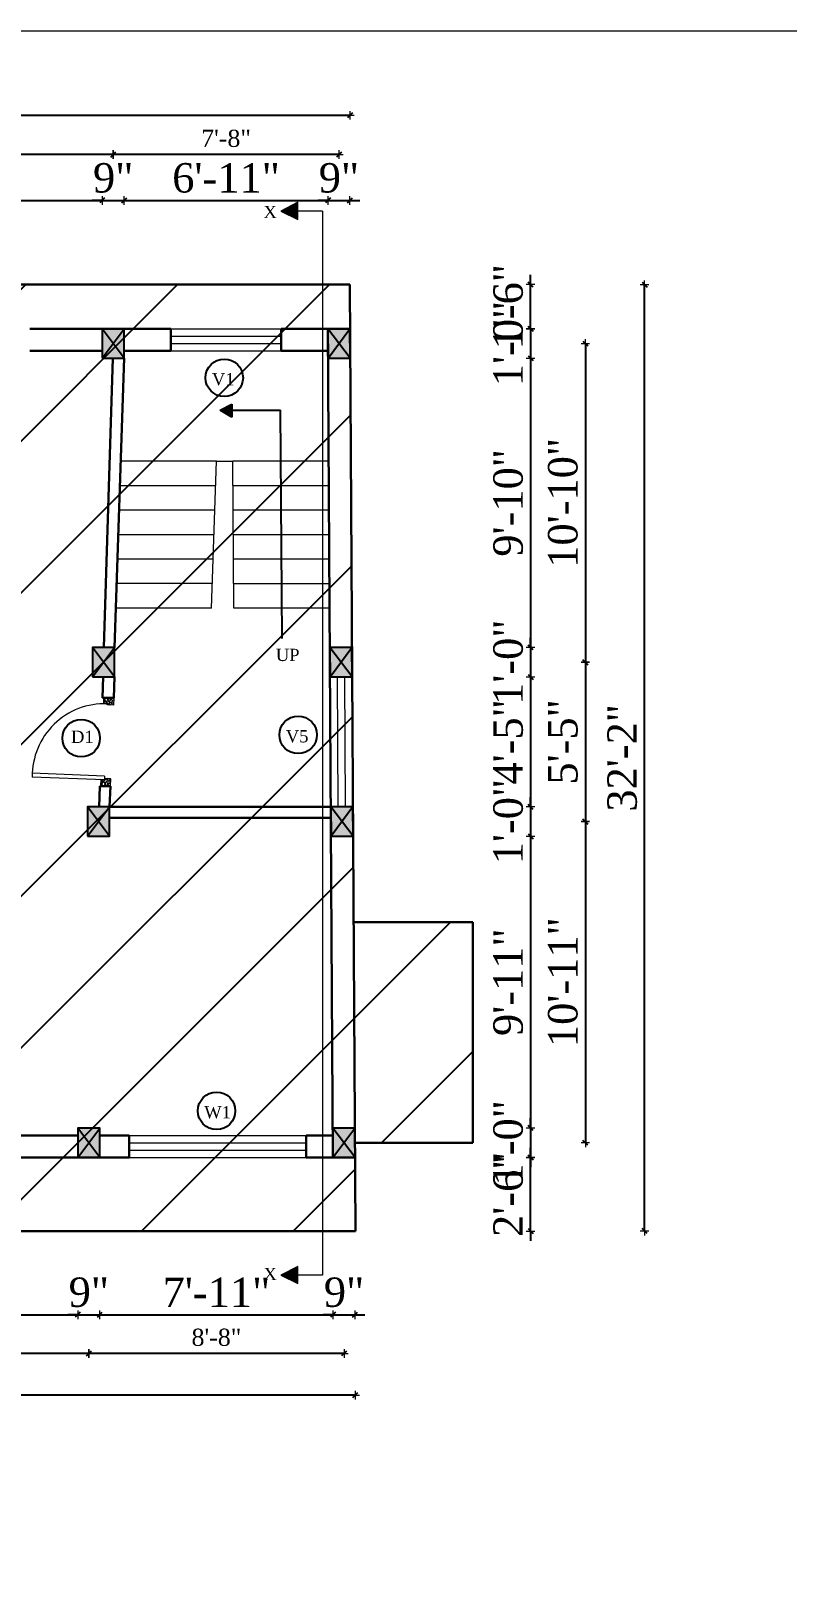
# Model space of a CAD drawing. Header units: inches. Extents: x 2 to 197762, y -33236 to 9.
# Drawn here: x 36406 to 36714, y -14214 to -13586 of the extents above; entities that cross this region are included whole.
import ezdxf

# ---------------------------------------------------------------- set-up
doc = ezdxf.new("R2010")
doc.units = ezdxf.units.IN
doc.header["$LTSCALE"] = 5
doc.header["$MEASUREMENT"] = 0
for name, color, linetype, lineweight in [('A-WALL', 7, 'Continuous', 9), ('Dimension', 7, 'Continuous', 18), ('DOOR', 62, 'Continuous', 0), ('Dw', 2, 'Continuous', 18), ('ele1', 21, 'Continuous', 20), ('tefriş', 30, 'Continuous', 9)]:
    doc.layers.add(name, color=color, linetype=linetype, lineweight=lineweight)
doc.layers.add('dim line', color=7, linetype='Continuous', lineweight=15, true_color=0xfab2b2)
doc.layers.add('TEXT', color=6, linetype='Continuous')
doc.layers.add('WALL', color=7, linetype='Continuous')
doc.styles.add('ordinary', font='times.ttf')
doc.dimstyles.new('Copy of 96', dxfattribs={"dimtxt": 7, "dimasz": 4, "dimexe": 0.5, "dimexo": 0.5, "dimgap": 3, "dimtad": 1, "dimdec": 1, "dimzin": 11, "dimdsep": 46, "dimlunit": 4, "dimtxsty": 'ordinary', "dimblk": 'OBLIQUE', "dimcen": 0.09, "dimse1": 1, "dimse2": 1, "dimclrt": 6, "dimazin": 0, "dimtfac": 1, "dimtdec": 1, "dimtix": 1, "dimtmove": 2, "dimatfit": 3, "dimldrblk": 'leader', "dimfxl": 0.5, "dimfxlon": 1, "dimtolj": 1, "dimtzin": 0, "dimarcsym": 0})

# ---------------------------------------------------------------- blocks, each defined once
blk = doc.blocks.new('C1a')
at = {"color": 1, "ltscale": 5}
for p, q in [((18657.75, 4625.76), (18648.75, 4625.76)), ((18648.75, 4625.76), (18648.82, 4613.76)), ((18657.82, 4613.76), (18657.75, 4625.76)), ((18648.82, 4613.76), (18657.82, 4613.76))]:
    blk.add_line(p, q, dxfattribs=at)
blk = doc.blocks.new('A$C27B36B59')
at = {"layer": 'DOOR'}
for p, q in [((0, 4), (0, 0)), ((2.5, 4), (0, 4)), ((0, 0), (3, 0)), ((2.5, 2.5), (2.5, 4)), ((3, 2.5), (2.5, 2.5)), ((3, 0), (3, 2.5))]:
    blk.add_line(p, q, dxfattribs=at)
for centre, radius, start, end in [((-1.4, -0.54), 4.75, 22.14107, 72.83803), ((1.34, 2.09), 1.64, 45.13802, 144.89476), ((2.21, 0.3), 2.49, 83.31492, 152.65798), ((0.13, 0.37), 2.05, 349.48753, 93.68048), ((1.96, -0.47), 2.01, 58.74475, 166.49498), ((-0.06, 0.32), 1.13, 343.54197, 86.94698), ((2.08, -0.4), 1.17, 38.28162, 160.15192)]:
    blk.add_arc(centre, radius, start, end, dxfattribs=at)
blk = doc.blocks.new('D2')
at = {"layer": 'DOOR'}
for p, q in [((74473.95, 24047.59), (74473.95, 24018.09)), ((74473.95, 24047.59), (74475.45, 24047.59)), ((74475.45, 24047.59), (74475.45, 24018.13))]:
    blk.add_line(p, q, dxfattribs=at)
blk.add_arc((74473.95, 24047.59), 29.5, 180, 272.9146, dxfattribs=at)
at = {"layer": 'DOOR', "xscale": -1, "rotation": 180}
blk.add_blockref('A$C27B36B59', (74441.95, 24050.09), dxfattribs=at)
at = {"layer": 'DOOR', "rotation": 180}
blk.add_blockref('A$C27B36B59', (74477.95, 24050.09), dxfattribs=at)
blk = doc.blocks.new('x-x')
at = {"ltscale": 5}
for points in [[(11364.03, -701.52), (11364.03, -694.51), (11357.15, -698.09)], [(11364.03, -1135.52), (11364.03, -1128.51), (11357.15, -1132.09)]]:
    blk.add_hatch(color=256, dxfattribs=at).paths.add_polyline_path(points)
for p, q in [((11364.03, -694.51), (11357.15, -698.09)), ((11364.03, -701.52), (11364.03, -694.51)), ((11357.15, -698.09), (11364.03, -701.52)), ((11374.13, -698.09), (11364.03, -698.09)), ((11374.13, -698.09), (11374.13, -1132.09)), ((11364.03, -1128.51), (11357.15, -1132.09)), ((11364.03, -1135.52), (11364.03, -1128.51)), ((11357.15, -1132.09), (11364.03, -1135.52)), ((11374.13, -1132.09), (11364.03, -1132.09))]:
    blk.add_line(p, q, dxfattribs=at)
at = {"layer": 'A-WALL', "color": 1, "ltscale": 5}
blk.add_line((11374.13, -1120.09), (11374.13, -1132.09), dxfattribs=at)
at = {"layer": 'TEXT', "style": 'ordinary'}
for p in [(11350.08, -700.97), (11350.08, -1134.1)]:
    blk.add_text('X', height=5, dxfattribs=at).set_placement(p)
blk = doc.blocks.new('oblique')
at = {"color": 0, "lineweight": -2}
blk.add_line((0.25, 0.25), (-0.25, -0.25), dxfattribs=at)
at = {"layer": 'dim line', "lineweight": 9}
for p, q in [((-0.4375, 0), (0.4375, 0)), ((0, 0.4375), (0, -0.4375))]:
    blk.add_line(p, q, dxfattribs=at)
blk = doc.blocks.new('*D252')
at = {"layer": 'A-WALL', "color": 0, "lineweight": -2, "ltscale": 50, "transparency": 16777216}
blk.add_line((36533.22, -14125.07), (36429.22, -14125.07), dxfattribs=at)
at = {"layer": 'Defpoints', "color": 0, "ltscale": 50, "transparency": 16777216}
for p in [(36429.22, -14045.14), (36533.22, -14045.14), (36429.22, -14125.07)]:
    blk.add_point(p, dxfattribs=at)
at = {"layer": 'A-WALL', "color": 0, "lineweight": -2, "ltscale": 50, "transparency": 16777216, "xscale": 4, "yscale": 4, "zscale": 4, "rotation": 180}
blk.add_blockref('oblique', (36429.22, -14125.07), dxfattribs=at)
at = {"layer": 'A-WALL', "color": 0, "lineweight": -2, "ltscale": 50, "transparency": 16777216, "xscale": 4, "yscale": 4, "zscale": 4}
blk.add_blockref('oblique', (36533.22, -14125.07), dxfattribs=at)
at = {"layer": 'A-WALL', "color": 6, "ltscale": 50, "transparency": 16777216, "insert": (36481.22, -14118.51), "char_height": 7, "attachment_point": 5, "style": 'ordinary'}
blk.add_mtext('\\A1;8\'-8"', dxfattribs=at)
blk = doc.blocks.new('_OBLIQUE')
at = {"color": 0, "linetype": 'ByBlock'}
blk.add_line((-0.5, -0.5), (0.5, 0.5), dxfattribs=at)
blk = doc.blocks.new('leader')
at = {"layer": 'Dimension'}
for p, q in [((0, -4.33), (0, 4.33)), ((-4.42, 0), (4.42, 0))]:
    blk.add_line(p, q, dxfattribs=at)
blk = doc.blocks.new('*D253')
at = {"layer": 'A-WALL', "color": 0, "lineweight": -2, "ltscale": 50, "transparency": 16777216}
blk.add_line((36429.22, -14125.07), (36276.22, -14125.07), dxfattribs=at)
at = {"layer": 'Defpoints', "color": 0, "ltscale": 50, "transparency": 16777216}
for p in [(36276.22, -14045.14), (36429.22, -14045.14), (36276.22, -14125.07)]:
    blk.add_point(p, dxfattribs=at)
at = {"layer": 'A-WALL', "color": 0, "lineweight": -2, "ltscale": 50, "transparency": 16777216, "xscale": 4, "yscale": 4, "zscale": 4, "rotation": 180}
blk.add_blockref('oblique', (36276.22, -14125.07), dxfattribs=at)
at = {"layer": 'A-WALL', "color": 0, "lineweight": -2, "ltscale": 50, "transparency": 16777216, "xscale": 4, "yscale": 4, "zscale": 4}
blk.add_blockref('oblique', (36429.22, -14125.07), dxfattribs=at)
at = {"layer": 'A-WALL', "color": 6, "ltscale": 50, "transparency": 16777216, "insert": (36352.72, -14115.95), "char_height": 12, "attachment_point": 5, "style": 'ordinary'}
blk.add_mtext('\\A1;12\'-9"', dxfattribs=at)
blk = doc.blocks.new('*D256')
at = {"layer": 'A-WALL', "color": 0, "lineweight": -2, "ltscale": 50, "transparency": 16777216}
blk.add_line((36537.72, -14142.09), (35964.72, -14142.09), dxfattribs=at)
at = {"layer": 'Defpoints', "color": 0, "ltscale": 50, "transparency": 16777216}
for p in [(35964.72, -14045.14), (36537.72, -14045.14), (35964.72, -14142.09)]:
    blk.add_point(p, dxfattribs=at)
at = {"layer": 'A-WALL', "color": 0, "lineweight": -2, "ltscale": 50, "transparency": 16777216, "xscale": 4, "yscale": 4, "zscale": 4, "rotation": 180}
blk.add_blockref('oblique', (35964.72, -14142.09), dxfattribs=at)
at = {"layer": 'A-WALL', "color": 0, "lineweight": -2, "ltscale": 50, "transparency": 16777216, "xscale": 4, "yscale": 4, "zscale": 4}
blk.add_blockref('oblique', (36537.72, -14142.09), dxfattribs=at)
at = {"layer": 'A-WALL', "color": 6, "ltscale": 50, "transparency": 16777216, "insert": (36251.22, -14132.97), "char_height": 12, "attachment_point": 5, "style": 'ordinary'}
blk.add_mtext('\\A1;47\'-9"', dxfattribs=at)
blk = doc.blocks.new('*D268')
at = {"layer": 'A-WALL', "color": 0, "lineweight": -2, "ltscale": 50, "transparency": 16777216}
blk.add_line((36279.64, -13654.77), (36434.64, -13654.77), dxfattribs=at)
at = {"layer": 'Defpoints', "color": 0, "ltscale": 50, "transparency": 16777216}
for p in [(36434.64, -13654.77), (36279.64, -13707.14), (36434.64, -13707.14)]:
    blk.add_point(p, dxfattribs=at)
at = {"layer": 'A-WALL', "color": 0, "lineweight": -2, "ltscale": 50, "transparency": 16777216, "xscale": 4, "yscale": 4, "zscale": 4, "rotation": 180}
blk.add_blockref('oblique', (36279.64, -13654.77), dxfattribs=at)
at = {"layer": 'A-WALL', "color": 0, "lineweight": -2, "ltscale": 50, "transparency": 16777216, "xscale": 4, "yscale": 4, "zscale": 4}
blk.add_blockref('oblique', (36434.64, -13654.77), dxfattribs=at)
at = {"layer": 'A-WALL', "color": 6, "ltscale": 50, "transparency": 16777216, "insert": (36357.14, -13645.77), "char_height": 12, "attachment_point": 5, "style": 'ordinary'}
blk.add_mtext('\\A1;12\'-11"', dxfattribs=at)
blk = doc.blocks.new('*D269')
at = {"layer": 'A-WALL', "color": 0, "lineweight": -2, "ltscale": 50, "transparency": 16777216}
for p, q in [((36434.64, -13654.77), (36430.64, -13654.77)), ((36434.64, -13654.77), (36443.64, -13654.77)), ((36443.64, -13654.77), (36447.64, -13654.77))]:
    blk.add_line(p, q, dxfattribs=at)
at = {"layer": 'Defpoints', "color": 0, "ltscale": 50, "transparency": 16777216}
for p in [(36443.64, -13654.77), (36434.64, -13707.14), (36443.64, -13707.14)]:
    blk.add_point(p, dxfattribs=at)
at = {"layer": 'A-WALL', "color": 0, "lineweight": -2, "ltscale": 50, "transparency": 16777216, "xscale": 4, "yscale": 4, "zscale": 4}
blk.add_blockref('oblique', (36434.64, -13654.77), dxfattribs=at)
at = {"layer": 'A-WALL', "color": 0, "lineweight": -2, "ltscale": 50, "transparency": 16777216, "xscale": 4, "yscale": 4, "zscale": 4, "rotation": 180}
blk.add_blockref('oblique', (36443.64, -13654.77), dxfattribs=at)
at = {"layer": 'A-WALL', "color": 6, "ltscale": 50, "transparency": 16777216, "insert": (36439.14, -13645.65), "char_height": 12, "attachment_point": 5, "style": 'ordinary'}
blk.add_mtext('\\A1;9"', dxfattribs=at)
blk = doc.blocks.new('*D270')
at = {"layer": 'A-WALL', "color": 0, "lineweight": -2, "ltscale": 50, "transparency": 16777216}
blk.add_line((36443.64, -13654.77), (36526.64, -13654.77), dxfattribs=at)
at = {"layer": 'Defpoints', "color": 0, "ltscale": 50, "transparency": 16777216}
for p in [(36526.64, -13654.77), (36443.64, -13707.14), (36526.64, -13707.14)]:
    blk.add_point(p, dxfattribs=at)
at = {"layer": 'A-WALL', "color": 0, "lineweight": -2, "ltscale": 50, "transparency": 16777216, "xscale": 4, "yscale": 4, "zscale": 4, "rotation": 180}
blk.add_blockref('oblique', (36443.64, -13654.77), dxfattribs=at)
at = {"layer": 'A-WALL', "color": 0, "lineweight": -2, "ltscale": 50, "transparency": 16777216, "xscale": 4, "yscale": 4, "zscale": 4}
blk.add_blockref('oblique', (36526.64, -13654.77), dxfattribs=at)
at = {"layer": 'A-WALL', "color": 6, "ltscale": 50, "transparency": 16777216, "insert": (36485.14, -13645.66), "char_height": 12, "attachment_point": 5, "style": 'ordinary'}
blk.add_mtext('\\A1;6\'-11"', dxfattribs=at)
blk = doc.blocks.new('*D271')
at = {"layer": 'A-WALL', "color": 0, "lineweight": -2, "ltscale": 50, "transparency": 16777216}
for p, q in [((36526.64, -13654.77), (36522.64, -13654.77)), ((36526.64, -13654.77), (36535.64, -13654.77)), ((36535.64, -13654.77), (36539.64, -13654.77))]:
    blk.add_line(p, q, dxfattribs=at)
at = {"layer": 'Defpoints', "color": 0, "ltscale": 50, "transparency": 16777216}
for p in [(36535.64, -13654.77), (36526.64, -13707.14), (36535.64, -13707.14)]:
    blk.add_point(p, dxfattribs=at)
at = {"layer": 'A-WALL', "color": 0, "lineweight": -2, "ltscale": 50, "transparency": 16777216, "xscale": 4, "yscale": 4, "zscale": 4}
blk.add_blockref('oblique', (36526.64, -13654.77), dxfattribs=at)
at = {"layer": 'A-WALL', "color": 0, "lineweight": -2, "ltscale": 50, "transparency": 16777216, "xscale": 4, "yscale": 4, "zscale": 4, "rotation": 180}
blk.add_blockref('oblique', (36535.64, -13654.77), dxfattribs=at)
at = {"layer": 'A-WALL', "color": 6, "ltscale": 50, "transparency": 16777216, "insert": (36531.14, -13645.65), "char_height": 12, "attachment_point": 5, "style": 'ordinary'}
blk.add_mtext('\\A1;9"', dxfattribs=at)
blk = doc.blocks.new('*D272')
at = {"layer": 'A-WALL', "color": 0, "lineweight": -2, "ltscale": 50, "transparency": 16777216}
blk.add_line((36531.14, -13636.09), (36439.14, -13636.09), dxfattribs=at)
at = {"layer": 'Defpoints', "color": 0, "ltscale": 50, "transparency": 16777216}
for p in [(36439.14, -13636.09), (36439.14, -13707.14), (36531.14, -13707.14)]:
    blk.add_point(p, dxfattribs=at)
at = {"layer": 'A-WALL', "color": 0, "lineweight": -2, "ltscale": 50, "transparency": 16777216, "xscale": 4, "yscale": 4, "zscale": 4, "rotation": 180}
blk.add_blockref('oblique', (36439.14, -13636.09), dxfattribs=at)
at = {"layer": 'A-WALL', "color": 0, "lineweight": -2, "ltscale": 50, "transparency": 16777216, "xscale": 4, "yscale": 4, "zscale": 4}
blk.add_blockref('oblique', (36531.14, -13636.09), dxfattribs=at)
at = {"layer": 'A-WALL', "color": 6, "ltscale": 50, "transparency": 16777216, "insert": (36485.14, -13629.52), "char_height": 7, "attachment_point": 5, "style": 'ordinary'}
blk.add_mtext('\\A1;7\'-8"', dxfattribs=at)
blk = doc.blocks.new('*D273')
at = {"layer": 'A-WALL', "color": 0, "lineweight": -2, "ltscale": 50, "transparency": 16777216}
blk.add_line((36439.14, -13636.09), (36275.14, -13636.09), dxfattribs=at)
at = {"layer": 'Defpoints', "color": 0, "ltscale": 50, "transparency": 16777216}
for p in [(36275.14, -13636.09), (36275.14, -13707.14), (36439.14, -13707.14)]:
    blk.add_point(p, dxfattribs=at)
at = {"layer": 'A-WALL', "color": 0, "lineweight": -2, "ltscale": 50, "transparency": 16777216, "xscale": 4, "yscale": 4, "zscale": 4, "rotation": 180}
blk.add_blockref('oblique', (36275.14, -13636.09), dxfattribs=at)
at = {"layer": 'A-WALL', "color": 0, "lineweight": -2, "ltscale": 50, "transparency": 16777216, "xscale": 4, "yscale": 4, "zscale": 4}
blk.add_blockref('oblique', (36439.14, -13636.09), dxfattribs=at)
at = {"layer": 'A-WALL', "color": 6, "ltscale": 50, "transparency": 16777216, "insert": (36357.14, -13626.99), "char_height": 12, "attachment_point": 5, "style": 'ordinary'}
blk.add_mtext('\\A1;13\'-8"', dxfattribs=at)
blk = doc.blocks.new('*D275')
at = {"layer": 'A-WALL', "color": 0, "lineweight": -2, "ltscale": 50, "transparency": 16777216}
blk.add_line((36156.64, -13620.07), (36535.64, -13620.07), dxfattribs=at)
at = {"layer": 'Defpoints', "color": 0, "ltscale": 50, "transparency": 16777216}
for p in [(36535.64, -13620.07), (36156.64, -13707.14), (36535.64, -13707.14)]:
    blk.add_point(p, dxfattribs=at)
at = {"layer": 'A-WALL', "color": 0, "lineweight": -2, "ltscale": 50, "transparency": 16777216, "xscale": 4, "yscale": 4, "zscale": 4, "rotation": 180}
blk.add_blockref('oblique', (36156.64, -13620.07), dxfattribs=at)
at = {"layer": 'A-WALL', "color": 0, "lineweight": -2, "ltscale": 50, "transparency": 16777216, "xscale": 4, "yscale": 4, "zscale": 4}
blk.add_blockref('oblique', (36535.64, -13620.07), dxfattribs=at)
at = {"layer": 'A-WALL', "color": 6, "ltscale": 50, "transparency": 16777216, "insert": (36346.14, -13610.95), "char_height": 12, "attachment_point": 5, "style": 'ordinary'}
blk.add_mtext('\\A1;31\'-7"', dxfattribs=at)
blk = doc.blocks.new('*D281')
at = {"layer": 'A-WALL', "color": 0, "lineweight": -2, "ltscale": 50, "transparency": 16777216}
blk.add_line((36280.72, -14109.27), (36424.72, -14109.27), dxfattribs=at)
at = {"layer": 'Defpoints', "color": 0, "ltscale": 50, "transparency": 16777216}
for p in [(36280.72, -14045.14), (36424.72, -14045.14), (36424.72, -14109.27)]:
    blk.add_point(p, dxfattribs=at)
at = {"layer": 'A-WALL', "color": 0, "lineweight": -2, "ltscale": 50, "transparency": 16777216, "xscale": 4, "yscale": 4, "zscale": 4, "rotation": 180}
blk.add_blockref('oblique', (36280.72, -14109.27), dxfattribs=at)
at = {"layer": 'A-WALL', "color": 0, "lineweight": -2, "ltscale": 50, "transparency": 16777216, "xscale": 4, "yscale": 4, "zscale": 4}
blk.add_blockref('oblique', (36424.72, -14109.27), dxfattribs=at)
at = {"layer": 'A-WALL', "color": 6, "ltscale": 50, "transparency": 16777216, "insert": (36352.72, -14100.16), "char_height": 12, "attachment_point": 5, "style": 'ordinary'}
blk.add_mtext('\\A1;12\'-0"', dxfattribs=at)
blk = doc.blocks.new('*D282')
at = {"layer": 'A-WALL', "color": 0, "lineweight": -2, "ltscale": 50, "transparency": 16777216}
for p, q in [((36424.72, -14109.27), (36420.72, -14109.27)), ((36424.72, -14109.27), (36433.72, -14109.27)), ((36433.72, -14109.27), (36437.72, -14109.27))]:
    blk.add_line(p, q, dxfattribs=at)
at = {"layer": 'Defpoints', "color": 0, "ltscale": 50, "transparency": 16777216}
for p in [(36424.72, -14045.14), (36433.72, -14045.14), (36433.72, -14109.27)]:
    blk.add_point(p, dxfattribs=at)
at = {"layer": 'A-WALL', "color": 0, "lineweight": -2, "ltscale": 50, "transparency": 16777216, "xscale": 4, "yscale": 4, "zscale": 4}
blk.add_blockref('oblique', (36424.72, -14109.27), dxfattribs=at)
at = {"layer": 'A-WALL', "color": 0, "lineweight": -2, "ltscale": 50, "transparency": 16777216, "xscale": 4, "yscale": 4, "zscale": 4, "rotation": 180}
blk.add_blockref('oblique', (36433.72, -14109.27), dxfattribs=at)
at = {"layer": 'A-WALL', "color": 6, "ltscale": 50, "transparency": 16777216, "insert": (36429.22, -14100.15), "char_height": 12, "attachment_point": 5, "style": 'ordinary'}
blk.add_mtext('\\A1;9"', dxfattribs=at)
blk = doc.blocks.new('*D283')
at = {"layer": 'A-WALL', "color": 0, "lineweight": -2, "ltscale": 50, "transparency": 16777216}
blk.add_line((36433.72, -14109.27), (36528.72, -14109.27), dxfattribs=at)
at = {"layer": 'Defpoints', "color": 0, "ltscale": 50, "transparency": 16777216}
for p in [(36433.72, -14045.14), (36528.72, -14045.14), (36528.72, -14109.27)]:
    blk.add_point(p, dxfattribs=at)
at = {"layer": 'A-WALL', "color": 0, "lineweight": -2, "ltscale": 50, "transparency": 16777216, "xscale": 4, "yscale": 4, "zscale": 4, "rotation": 180}
blk.add_blockref('oblique', (36433.72, -14109.27), dxfattribs=at)
at = {"layer": 'A-WALL', "color": 0, "lineweight": -2, "ltscale": 50, "transparency": 16777216, "xscale": 4, "yscale": 4, "zscale": 4}
blk.add_blockref('oblique', (36528.72, -14109.27), dxfattribs=at)
at = {"layer": 'A-WALL', "color": 6, "ltscale": 50, "transparency": 16777216, "insert": (36481.22, -14100.15), "char_height": 12, "attachment_point": 5, "style": 'ordinary'}
blk.add_mtext('\\A1;7\'-11"', dxfattribs=at)
blk = doc.blocks.new('*D284')
at = {"layer": 'A-WALL', "color": 0, "lineweight": -2, "ltscale": 50, "transparency": 16777216}
for p, q in [((36528.72, -14109.27), (36524.72, -14109.27)), ((36528.72, -14109.27), (36537.72, -14109.27)), ((36537.72, -14109.27), (36541.72, -14109.27))]:
    blk.add_line(p, q, dxfattribs=at)
at = {"layer": 'Defpoints', "color": 0, "ltscale": 50, "transparency": 16777216}
for p in [(36528.72, -14045.14), (36537.72, -14045.14), (36537.72, -14109.27)]:
    blk.add_point(p, dxfattribs=at)
at = {"layer": 'A-WALL', "color": 0, "lineweight": -2, "ltscale": 50, "transparency": 16777216, "xscale": 4, "yscale": 4, "zscale": 4}
blk.add_blockref('oblique', (36528.72, -14109.27), dxfattribs=at)
at = {"layer": 'A-WALL', "color": 0, "lineweight": -2, "ltscale": 50, "transparency": 16777216, "xscale": 4, "yscale": 4, "zscale": 4, "rotation": 180}
blk.add_blockref('oblique', (36537.72, -14109.27), dxfattribs=at)
at = {"layer": 'A-WALL', "color": 6, "ltscale": 50, "transparency": 16777216, "insert": (36533.22, -14100.15), "char_height": 12, "attachment_point": 5, "style": 'ordinary'}
blk.add_mtext('\\A1;9"', dxfattribs=at)
blk = doc.blocks.new('*D285')
at = {"layer": 'A-WALL', "color": 0, "lineweight": -2, "ltscale": 50, "transparency": 16777216}
for p, q in [((36609.25, -13707.14), (36609.25, -13703.14)), ((36609.25, -13707.14), (36609.25, -13719.14)), ((36609.25, -13719.14), (36609.25, -13723.14))]:
    blk.add_line(p, q, dxfattribs=at)
at = {"layer": 'Defpoints', "color": 0, "ltscale": 50, "transparency": 16777216}
for p in [(36535.64, -13707.14), (36535.72, -13719.14), (36609.25, -13719.14)]:
    blk.add_point(p, dxfattribs=at)
at = {"layer": 'A-WALL', "color": 0, "lineweight": -2, "ltscale": 50, "transparency": 16777216, "xscale": 4, "yscale": 4, "zscale": 4}
for p, rotation in [((36609.25, -13707.14), 270), ((36609.25, -13719.14), 90)]:
    blk.add_blockref('oblique', p, dxfattribs=dict(at, rotation=rotation))
at = {"layer": 'A-WALL', "color": 6, "ltscale": 50, "transparency": 16777216, "insert": (36600.14, -13713.14), "char_height": 12, "attachment_point": 5, "rotation": 90, "style": 'ordinary'}
blk.add_mtext('\\A1;1\'-0"', dxfattribs=at)
blk = doc.blocks.new('*D286')
at = {"layer": 'A-WALL', "color": 0, "lineweight": -2, "ltscale": 50, "transparency": 16777216}
blk.add_line((36609.25, -13719.14), (36609.25, -13837.14), dxfattribs=at)
at = {"layer": 'Defpoints', "color": 0, "ltscale": 50, "transparency": 16777216}
for p in [(36535.72, -13719.14), (36536.44, -13837.14), (36609.25, -13837.14)]:
    blk.add_point(p, dxfattribs=at)
at = {"layer": 'A-WALL', "color": 0, "lineweight": -2, "ltscale": 50, "transparency": 16777216, "xscale": 4, "yscale": 4, "zscale": 4}
for p, rotation in [((36609.25, -13719.14), 90), ((36609.25, -13837.14), 270)]:
    blk.add_blockref('oblique', p, dxfattribs=dict(at, rotation=rotation))
at = {"layer": 'A-WALL', "color": 6, "ltscale": 50, "transparency": 16777216, "insert": (36600.13, -13778.14), "char_height": 12, "attachment_point": 5, "rotation": 90, "style": 'ordinary'}
blk.add_mtext('\\A1;9\'-10"', dxfattribs=at)
blk = doc.blocks.new('*D287')
at = {"layer": 'A-WALL', "color": 0, "lineweight": -2, "ltscale": 50, "transparency": 16777216}
for p, q in [((36609.25, -13837.14), (36609.25, -13833.14)), ((36609.25, -13837.14), (36609.25, -13849.14)), ((36609.25, -13849.14), (36609.25, -13853.14))]:
    blk.add_line(p, q, dxfattribs=at)
at = {"layer": 'Defpoints', "color": 0, "ltscale": 50, "transparency": 16777216}
for p in [(36536.44, -13837.14), (36536.52, -13849.14), (36609.25, -13849.14)]:
    blk.add_point(p, dxfattribs=at)
at = {"layer": 'A-WALL', "color": 0, "lineweight": -2, "ltscale": 50, "transparency": 16777216, "xscale": 4, "yscale": 4, "zscale": 4}
for p, rotation in [((36609.25, -13837.14), 270), ((36609.25, -13849.14), 90)]:
    blk.add_blockref('oblique', p, dxfattribs=dict(at, rotation=rotation))
at = {"layer": 'A-WALL', "color": 6, "ltscale": 50, "transparency": 16777216, "insert": (36600.14, -13843.14), "char_height": 12, "attachment_point": 5, "rotation": 90, "style": 'ordinary'}
blk.add_mtext('\\A1;1\'-0"', dxfattribs=at)
blk = doc.blocks.new('*D288')
at = {"layer": 'A-WALL', "color": 0, "lineweight": -2, "ltscale": 50, "transparency": 16777216}
blk.add_line((36609.25, -13849.14), (36609.25, -13902.14), dxfattribs=at)
at = {"layer": 'Defpoints', "color": 0, "ltscale": 50, "transparency": 16777216}
for p in [(36536.52, -13849.14), (36536.84, -13902.14), (36609.25, -13902.14)]:
    blk.add_point(p, dxfattribs=at)
at = {"layer": 'A-WALL', "color": 0, "lineweight": -2, "ltscale": 50, "transparency": 16777216, "xscale": 4, "yscale": 4, "zscale": 4}
for p, rotation in [((36609.25, -13849.14), 90), ((36609.25, -13902.14), 270)]:
    blk.add_blockref('oblique', p, dxfattribs=dict(at, rotation=rotation))
at = {"layer": 'A-WALL', "color": 6, "ltscale": 50, "transparency": 16777216, "insert": (36600.14, -13875.64), "char_height": 12, "attachment_point": 5, "rotation": 90, "style": 'ordinary'}
blk.add_mtext('\\A1;4\'-5"', dxfattribs=at)
blk = doc.blocks.new('*D289')
at = {"layer": 'A-WALL', "color": 0, "lineweight": -2, "ltscale": 50, "transparency": 16777216}
for p, q in [((36609.25, -13902.14), (36609.25, -13898.14)), ((36609.25, -13902.14), (36609.25, -13914.14)), ((36609.25, -13914.14), (36609.25, -13918.14))]:
    blk.add_line(p, q, dxfattribs=at)
at = {"layer": 'Defpoints', "color": 0, "ltscale": 50, "transparency": 16777216}
for p in [(36536.84, -13902.14), (36536.92, -13914.14), (36609.25, -13914.14)]:
    blk.add_point(p, dxfattribs=at)
at = {"layer": 'A-WALL', "color": 0, "lineweight": -2, "ltscale": 50, "transparency": 16777216, "xscale": 4, "yscale": 4, "zscale": 4}
for p, rotation in [((36609.25, -13902.14), 270), ((36609.25, -13914.14), 90)]:
    blk.add_blockref('oblique', p, dxfattribs=dict(at, rotation=rotation))
at = {"layer": 'A-WALL', "color": 6, "ltscale": 50, "transparency": 16777216, "insert": (36600.14, -13908.14), "char_height": 12, "attachment_point": 5, "rotation": 90, "style": 'ordinary'}
blk.add_mtext('\\A1;1\'-0"', dxfattribs=at)
blk = doc.blocks.new('*D290')
at = {"layer": 'A-WALL', "color": 0, "lineweight": -2, "ltscale": 50, "transparency": 16777216}
blk.add_line((36609.25, -13914.14), (36609.25, -14033.14), dxfattribs=at)
at = {"layer": 'Defpoints', "color": 0, "ltscale": 50, "transparency": 16777216}
for p in [(36536.92, -13914.14), (36537.65, -14033.14), (36609.25, -14033.14)]:
    blk.add_point(p, dxfattribs=at)
at = {"layer": 'A-WALL', "color": 0, "lineweight": -2, "ltscale": 50, "transparency": 16777216, "xscale": 4, "yscale": 4, "zscale": 4}
for p, rotation in [((36609.25, -13914.14), 90), ((36609.25, -14033.14), 270)]:
    blk.add_blockref('oblique', p, dxfattribs=dict(at, rotation=rotation))
at = {"layer": 'A-WALL', "color": 6, "ltscale": 50, "transparency": 16777216, "insert": (36600.13, -13973.64), "char_height": 12, "attachment_point": 5, "rotation": 90, "style": 'ordinary'}
blk.add_mtext('\\A1;9\'-11"', dxfattribs=at)
blk = doc.blocks.new('*D291')
at = {"layer": 'A-WALL', "color": 0, "lineweight": -2, "ltscale": 50, "transparency": 16777216}
for p, q in [((36609.25, -14033.14), (36609.25, -14029.14)), ((36609.25, -14033.14), (36609.25, -14045.14)), ((36609.25, -14045.14), (36609.25, -14049.14))]:
    blk.add_line(p, q, dxfattribs=at)
at = {"layer": 'Defpoints', "color": 0, "ltscale": 50, "transparency": 16777216}
for p in [(36537.65, -14033.14), (36537.72, -14045.14), (36609.25, -14045.14)]:
    blk.add_point(p, dxfattribs=at)
at = {"layer": 'A-WALL', "color": 0, "lineweight": -2, "ltscale": 50, "transparency": 16777216, "xscale": 4, "yscale": 4, "zscale": 4}
for p, rotation in [((36609.25, -14033.14), 270), ((36609.25, -14045.14), 90)]:
    blk.add_blockref('oblique', p, dxfattribs=dict(at, rotation=rotation))
at = {"layer": 'A-WALL', "color": 6, "ltscale": 50, "transparency": 16777216, "insert": (36600.14, -14039.14), "char_height": 12, "attachment_point": 5, "rotation": 90, "style": 'ordinary'}
blk.add_mtext('\\A1;1\'-0"', dxfattribs=at)
blk = doc.blocks.new('*D292')
at = {"layer": 'A-WALL', "color": 0, "lineweight": -2, "ltscale": 50, "transparency": 16777216}
blk.add_line((36631.55, -13713.14), (36631.55, -13843.14), dxfattribs=at)
at = {"layer": 'Defpoints', "color": 0, "ltscale": 50, "transparency": 16777216}
for p in [(36535.68, -13713.14), (36536.48, -13843.14), (36631.55, -13843.14)]:
    blk.add_point(p, dxfattribs=at)
at = {"layer": 'A-WALL', "color": 0, "lineweight": -2, "ltscale": 50, "transparency": 16777216, "xscale": 4, "yscale": 4, "zscale": 4}
for p, rotation in [((36631.55, -13713.14), 90), ((36631.55, -13843.14), 270)]:
    blk.add_blockref('oblique', p, dxfattribs=dict(at, rotation=rotation))
at = {"layer": 'A-WALL', "color": 6, "ltscale": 50, "transparency": 16777216, "insert": (36622.45, -13778.14), "char_height": 12, "attachment_point": 5, "rotation": 90, "style": 'ordinary'}
blk.add_mtext('\\A1;10\'-10"', dxfattribs=at)
blk = doc.blocks.new('*D293')
at = {"layer": 'A-WALL', "color": 0, "lineweight": -2, "ltscale": 50, "transparency": 16777216}
blk.add_line((36631.55, -13843.14), (36631.55, -13908.14), dxfattribs=at)
at = {"layer": 'Defpoints', "color": 0, "ltscale": 50, "transparency": 16777216}
for p in [(36536.48, -13843.14), (36536.88, -13908.14), (36631.55, -13908.14)]:
    blk.add_point(p, dxfattribs=at)
at = {"layer": 'A-WALL', "color": 0, "lineweight": -2, "ltscale": 50, "transparency": 16777216, "xscale": 4, "yscale": 4, "zscale": 4}
for p, rotation in [((36631.55, -13843.14), 90), ((36631.55, -13908.14), 270)]:
    blk.add_blockref('oblique', p, dxfattribs=dict(at, rotation=rotation))
at = {"layer": 'A-WALL', "color": 6, "ltscale": 50, "transparency": 16777216, "insert": (36622.45, -13875.64), "char_height": 12, "attachment_point": 5, "rotation": 90, "style": 'ordinary'}
blk.add_mtext('\\A1;5\'-5"', dxfattribs=at)
blk = doc.blocks.new('*D294')
at = {"layer": 'A-WALL', "color": 0, "lineweight": -2, "ltscale": 50, "transparency": 16777216}
blk.add_line((36631.55, -13908.14), (36631.55, -14039.14), dxfattribs=at)
at = {"layer": 'Defpoints', "color": 0, "ltscale": 50, "transparency": 16777216}
for p in [(36536.88, -13908.14), (36537.68, -14039.14), (36631.55, -14039.14)]:
    blk.add_point(p, dxfattribs=at)
at = {"layer": 'A-WALL', "color": 0, "lineweight": -2, "ltscale": 50, "transparency": 16777216, "xscale": 4, "yscale": 4, "zscale": 4}
for p, rotation in [((36631.55, -13908.14), 90), ((36631.55, -14039.14), 270)]:
    blk.add_blockref('oblique', p, dxfattribs=dict(at, rotation=rotation))
at = {"layer": 'A-WALL', "color": 6, "ltscale": 50, "transparency": 16777216, "insert": (36622.45, -13973.64), "char_height": 12, "attachment_point": 5, "rotation": 90, "style": 'ordinary'}
blk.add_mtext('\\A1;10\'-11"', dxfattribs=at)
blk = doc.blocks.new('*D295')
at = {"layer": 'A-WALL', "color": 0, "lineweight": -2, "ltscale": 50, "transparency": 16777216}
blk.add_line((36655.71, -14075.14), (36655.71, -13689.14), dxfattribs=at)
at = {"layer": 'Defpoints', "color": 0, "ltscale": 50, "transparency": 16777216}
for p in [(36535.53, -13689.14), (36655.71, -13689.14), (36537.91, -14075.14)]:
    blk.add_point(p, dxfattribs=at)
at = {"layer": 'A-WALL', "color": 0, "lineweight": -2, "ltscale": 50, "transparency": 16777216, "xscale": 4, "yscale": 4, "zscale": 4}
for p, rotation in [((36655.71, -13689.14), 90), ((36655.71, -14075.14), 270)]:
    blk.add_blockref('oblique', p, dxfattribs=dict(at, rotation=rotation))
at = {"layer": 'A-WALL', "color": 6, "ltscale": 50, "transparency": 16777216, "insert": (36646.6, -13882.14), "char_height": 12, "attachment_point": 5, "rotation": 90, "style": 'ordinary'}
blk.add_mtext('\\A1;32\'-2"', dxfattribs=at)
blk = doc.blocks.new('*D487')
at = {"layer": 'A-WALL', "color": 0, "lineweight": -2, "ltscale": 50, "transparency": 16777216}
for p, q in [((36609.25, -14045.14), (36609.25, -14041.14)), ((36609.25, -14075.14), (36609.25, -14045.14)), ((36609.25, -14075.14), (36609.25, -14079.14))]:
    blk.add_line(p, q, dxfattribs=at)
at = {"layer": 'Defpoints', "color": 0, "ltscale": 50, "transparency": 16777216}
for p in [(36537.72, -14045.14), (36609.25, -14045.14), (36537.91, -14075.14)]:
    blk.add_point(p, dxfattribs=at)
at = {"layer": 'A-WALL', "color": 0, "lineweight": -2, "ltscale": 50, "transparency": 16777216, "xscale": 4, "yscale": 4, "zscale": 4}
for p, rotation in [((36609.25, -14045.14), 270), ((36609.25, -14075.14), 90)]:
    blk.add_blockref('oblique', p, dxfattribs=dict(at, rotation=rotation))
at = {"layer": 'A-WALL', "color": 6, "ltscale": 50, "transparency": 16777216, "insert": (36600.14, -14060.14), "char_height": 12, "attachment_point": 5, "rotation": 90, "style": 'ordinary'}
blk.add_mtext('\\A1;2\'-6"', dxfattribs=at)
blk = doc.blocks.new('*D488')
at = {"layer": 'A-WALL', "color": 0, "lineweight": -2, "ltscale": 50, "transparency": 16777216}
for p, q in [((36609.25, -13689.14), (36609.25, -13685.14)), ((36609.25, -13707.14), (36609.25, -13689.14)), ((36609.25, -13707.14), (36609.25, -13711.14))]:
    blk.add_line(p, q, dxfattribs=at)
at = {"layer": 'Defpoints', "color": 0, "ltscale": 50, "transparency": 16777216}
for p in [(36535.64, -13689.14), (36609.25, -13689.14), (36535.64, -13707.14)]:
    blk.add_point(p, dxfattribs=at)
at = {"layer": 'A-WALL', "color": 0, "lineweight": -2, "ltscale": 50, "transparency": 16777216, "xscale": 4, "yscale": 4, "zscale": 4}
for p, rotation in [((36609.25, -13689.14), 270), ((36609.25, -13707.14), 90)]:
    blk.add_blockref('oblique', p, dxfattribs=dict(at, rotation=rotation))
at = {"layer": 'A-WALL', "color": 6, "ltscale": 50, "transparency": 16777216, "insert": (36600.14, -13698.14), "char_height": 12, "attachment_point": 5, "rotation": 90, "style": 'ordinary'}
blk.add_mtext('\\A1;1\'-6"', dxfattribs=at)

msp = doc.modelspace()

# ---------------------------------------------------------------- hatches: boundary and pattern name
at = {"layer": 'WALL', "linetype": 'ByBlock', "ltscale": 5, "true_color": 0xf8991e}
h = msp.add_hatch(dxfattribs=at)
h.set_pattern_fill('ANSI31', color=30, scale=350)
h.set_pattern_definition([(45, (28671.218, -11460.087), (-30.93592, 30.93592), [])])
h.paths.add_polyline_path([(35947.69, -14075.14), (36166.86, -13689.14), (36535.53, -13689.14), (36537.13, -13949.14), (36585.72, -13949.14), (36585.72, -14039.14), (36537.72, -14039.14), (36537.72, -14075.14)])
h = msp.add_hatch(color=30, dxfattribs=at)
h.dxf.hatch_style = 1
h.paths.add_polyline_path([(36439.14, -13713.14), (36434.64, -13719.14), (36443.64, -13719.14)])
h.paths.add_polyline_path([(36443.64, -13719.14), (36443.64, -13707.14), (36439.14, -13713.14)])
h.paths.add_polyline_path([(36439.14, -13713.14), (36443.64, -13707.14), (36434.64, -13707.14)])
h.paths.add_polyline_path([(36434.64, -13707.14), (36434.64, -13719.14), (36439.14, -13713.14)])
h = msp.add_hatch(color=30, dxfattribs=at)
h.dxf.hatch_style = 1
h.paths.add_polyline_path([(36535.72, -13719.14), (36531.18, -13713.14), (36526.72, -13719.14)])
h.paths.add_polyline_path([(36535.72, -13719.14), (36535.64, -13707.14), (36531.18, -13713.14)])
h.paths.add_polyline_path([(36535.64, -13707.14), (36526.64, -13707.14), (36531.18, -13713.14)])
h.paths.add_polyline_path([(36531.18, -13713.14), (36526.64, -13707.14), (36526.72, -13719.14)])
at = {"layer": 'WALL', "linetype": 'ByBlock', "ltscale": 5}
msp.add_hatch(color=2, dxfattribs=at).paths.add_polyline_path([(36482.68, -13740.3), (36487.54, -13737.9), (36487.54, -13743.15)])
at = {"layer": 'WALL', "linetype": 'ByBlock', "ltscale": 5, "true_color": 0xf8991e}
h = msp.add_hatch(color=30, dxfattribs=at)
h.dxf.hatch_style = 1
h.paths.add_polyline_path([(36435.19, -13843.14), (36430.69, -13849.14), (36439.69, -13849.14)])
h.paths.add_polyline_path([(36439.69, -13849.14), (36439.69, -13837.14), (36435.19, -13843.14)])
h.paths.add_polyline_path([(36435.19, -13843.14), (36439.69, -13837.14), (36430.69, -13837.14)])
h.paths.add_polyline_path([(36430.69, -13837.14), (36430.69, -13849.14), (36435.19, -13843.14)])
h = msp.add_hatch(color=30, dxfattribs=at)
h.dxf.hatch_style = 1
h.paths.add_polyline_path([(36536.52, -13849.14), (36531.98, -13843.14), (36527.52, -13849.14)])
h.paths.add_polyline_path([(36536.52, -13849.14), (36536.44, -13837.14), (36531.98, -13843.14)])
h.paths.add_polyline_path([(36536.44, -13837.14), (36527.44, -13837.14), (36531.98, -13843.14)])
h.paths.add_polyline_path([(36531.98, -13843.14), (36527.44, -13837.14), (36527.52, -13849.14)])
h = msp.add_hatch(color=30, dxfattribs=at)
h.dxf.hatch_style = 1
h.paths.add_polyline_path([(36433.21, -13908.14), (36428.71, -13914.14), (36437.71, -13914.14)])
h.paths.add_polyline_path([(36437.71, -13914.14), (36437.71, -13902.14), (36433.21, -13908.14)])
h.paths.add_polyline_path([(36433.21, -13908.14), (36437.71, -13902.14), (36428.71, -13902.14)])
h.paths.add_polyline_path([(36428.71, -13902.14), (36428.71, -13914.14), (36433.21, -13908.14)])
h = msp.add_hatch(color=30, dxfattribs=at)
h.dxf.hatch_style = 1
h.paths.add_polyline_path([(36536.92, -13914.14), (36532.38, -13908.14), (36527.92, -13914.14)])
h.paths.add_polyline_path([(36536.92, -13914.14), (36536.84, -13902.14), (36532.38, -13908.14)])
h.paths.add_polyline_path([(36536.84, -13902.14), (36527.84, -13902.14), (36532.38, -13908.14)])
h.paths.add_polyline_path([(36532.38, -13908.14), (36527.84, -13902.14), (36527.92, -13914.14)])
h = msp.add_hatch(color=30, dxfattribs=at)
h.dxf.hatch_style = 1
h.paths.add_polyline_path([(36429.22, -14039.14), (36424.72, -14045.14), (36433.72, -14045.14)])
h.paths.add_polyline_path([(36433.72, -14045.14), (36433.72, -14033.14), (36429.22, -14039.14)])
h.paths.add_polyline_path([(36429.22, -14039.14), (36433.72, -14033.14), (36424.72, -14033.14)])
h.paths.add_polyline_path([(36424.72, -14033.14), (36424.72, -14045.14), (36429.22, -14039.14)])
h = msp.add_hatch(color=30, dxfattribs=at)
h.dxf.hatch_style = 1
h.paths.add_polyline_path([(36537.72, -14045.14), (36533.18, -14039.14), (36528.72, -14045.14)])
h.paths.add_polyline_path([(36537.72, -14045.14), (36537.65, -14033.14), (36533.18, -14039.14)])
h.paths.add_polyline_path([(36537.65, -14033.14), (36528.65, -14033.14), (36533.18, -14039.14)])
h.paths.add_polyline_path([(36533.18, -14039.14), (36528.65, -14033.14), (36528.72, -14045.14)])

# ---------------------------------------------------------------- linework, layer by layer
at = {"color": 1, "ltscale": 5}
for p, q in [((36434.64, -13719.14), (36443.64, -13707.14)), ((36443.64, -13719.14), (36434.64, -13707.14)), ((36535.72, -13719.14), (36526.64, -13707.14)), ((36526.72, -13719.14), (36535.64, -13707.14)), ((36442.23, -13771.14), (36441.9, -13771.13)), ((36430.69, -13849.14), (36439.69, -13837.14)), ((36439.69, -13849.14), (36430.69, -13837.14)), ((36536.52, -13849.14), (36527.44, -13837.14)), ((36527.52, -13849.14), (36536.44, -13837.14)), ((36428.71, -13914.14), (36437.71, -13902.14)), ((36437.71, -13914.14), (36428.71, -13902.14)), ((36536.92, -13914.14), (36527.84, -13902.14)), ((36536.84, -13902.14), (36527.92, -13914.14)), ((36424.72, -14045.14), (36433.72, -14033.14)), ((36433.72, -14045.14), (36424.72, -14033.14)), ((36537.72, -14045.14), (36528.65, -14033.14)), ((36528.72, -14045.14), (36537.65, -14033.14))]:
    msp.add_line(p, q, dxfattribs=at)
at = {"layer": 'A-WALL', "lineweight": 30}
for p, q in [((36535.53, -13689.14), (36166.86, -13689.14)), ((36537.91, -14075.14), (36535.53, -13689.14)), ((36443.64, -13707.14), (36405.14, -13707.14)), ((36462.66, -13707.14), (36443.64, -13707.14)), ((36462.66, -13716.14), (36462.66, -13707.14)), ((36535.64, -13707.14), (36507.66, -13707.14)), ((36507.66, -13716.14), (36507.66, -13707.14)), ((36528.72, -14045.14), (36526.64, -13707.14)), ((36434.64, -13716.14), (36405.14, -13716.14)), ((36462.66, -13716.14), (36443.64, -13716.14)), ((36526.7, -13716.14), (36507.66, -13716.14)), ((36438.96, -13719.14), (36435.37, -13837.14)), ((36443.64, -13719.14), (36439.69, -13837.14)), ((36435, -13849.14), (36434.75, -13857.64)), ((36439.69, -13849.14), (36439.37, -13857.64)), ((36434.75, -13857.64), (36439.37, -13857.64)), ((36433.65, -13893.64), (36433.39, -13902.14)), ((36433.65, -13893.64), (36438.03, -13893.64)), ((36438.03, -13893.64), (36437.71, -13902.14)), ((36437.71, -13902.14), (36527.84, -13902.14)), ((36437.71, -13906.64), (36527.84, -13906.64)), ((36585.72, -13949.14), (36537.13, -13949.14)), ((36585.72, -14039.14), (36585.72, -13949.14)), ((36401.22, -14036.14), (36424.72, -14036.14)), ((36433.72, -14036.14), (36445.72, -14036.14)), ((36445.72, -14045.14), (36445.72, -14036.14)), ((36517.72, -14036.14), (36528.67, -14036.2)), ((36517.72, -14045.14), (36517.72, -14036.14)), ((36537.72, -14039.14), (36585.72, -14039.14)), ((36401.22, -14045.14), (36445.72, -14045.14)), ((36517.72, -14045.14), (36537.72, -14045.14)), ((35947.69, -14075.14), (36537.91, -14075.14))]:
    msp.add_line(p, q, dxfattribs=at)
at = {"layer": 'Dw', "color": 3}
for p, q in [((36462.66, -13707.14), (36507.66, -13707.14)), ((36462.66, -13710.14), (36507.66, -13710.14)), ((36462.66, -13713.14), (36507.66, -13713.14)), ((36462.66, -13716.14), (36507.66, -13716.14)), ((36527.84, -13902.14), (36527.52, -13849.14)), ((36530.84, -13902.15), (36530.52, -13849.15)), ((36533.84, -13902.13), (36533.52, -13849.13)), ((36536.84, -13902.11), (36536.52, -13849.11)), ((36445.72, -14036.14), (36517.72, -14036.14)), ((36445.7, -14039.14), (36517.7, -14039.14)), ((36445.7, -14039.14), (36517.7, -14039.14)), ((36445.7, -14042.14), (36517.7, -14042.14)), ((36445.7, -14045.14), (36517.7, -14045.14))]:
    msp.add_line(p, q, dxfattribs=at)
at = {"layer": 'ele1'}
msp.add_lwpolyline([(35053.85, -13585.62), (38138.81, -13585.62), (38138.81, -15740.95), (35053.85, -15740.95)], close=True, dxfattribs=at)
msp.add_lwpolyline([(35053.85, -13585.62), (38138.81, -13585.62), (38138.81, -15740.95), (35053.85, -15740.95)], close=True, dxfattribs=at)
at = {"layer": 'tefriş', "ltscale": 5}
for p, q in [((36481.23, -13761.14), (36442.23, -13761.14)), ((36479.22, -13821.14), (36481.23, -13761.14)), ((36481.23, -13761.14), (36487.97, -13761.14)), ((36526.97, -13761.14), (36487.97, -13761.14)), ((36488.34, -13821.14), (36487.97, -13761.14)), ((36480.9, -13771.13), (36441.9, -13771.13)), ((36527.04, -13771.14), (36488.04, -13771.14)), ((36480.56, -13781.12), (36441.56, -13781.12)), ((36527.1, -13781.14), (36488.1, -13781.14)), ((36480.23, -13791.11), (36441.23, -13791.11)), ((36527.16, -13791.14), (36488.16, -13791.14)), ((36479.89, -13801.14), (36440.89, -13801.14)), ((36527.22, -13801.14), (36488.22, -13801.14)), ((36479.56, -13811.08), (36440.56, -13811.08)), ((36527.28, -13811.14), (36488.28, -13811.14)), ((36479.22, -13821.14), (36440.22, -13821.14)), ((36527.34, -13821.14), (36488.34, -13821.14))]:
    msp.add_line(p, q, dxfattribs=at)
at = {"layer": 'TEXT'}
for centre in [(36484.41, -13727.13), (36426.11, -13874.11), (36514.52, -13872.77), (36481.28, -14026.11)]:
    msp.add_circle(centre, 7.64, dxfattribs=at)
at = {"layer": 'WALL', "color": 2, "linetype": 'ByBlock', "ltscale": 5}
for p, q in [((36482.68, -13740.3), (36487.54, -13737.9)), ((36487.54, -13743.15), (36482.68, -13740.3)), ((36487.54, -13737.9), (36487.54, -13743.15)), ((36487.54, -13740.3), (36507.35, -13740.3)), ((36508.04, -13833.49), (36507.35, -13740.3))]:
    msp.add_line(p, q, dxfattribs=at)
for points in [[(36434.64, -13719.14), (36443.64, -13719.14), (36443.64, -13707.14), (36434.64, -13707.14)], [(36526.64, -13707.14), (36526.72, -13719.14), (36535.72, -13719.14), (36535.64, -13707.14)], [(36430.69, -13849.14), (36439.69, -13849.14), (36439.69, -13837.14), (36430.69, -13837.14)], [(36527.44, -13837.14), (36527.52, -13849.14), (36536.52, -13849.14), (36536.44, -13837.14)], [(36428.71, -13914.14), (36437.71, -13914.14), (36437.71, -13902.14), (36428.71, -13902.14)], [(36527.84, -13902.14), (36527.92, -13914.14), (36536.92, -13914.14), (36536.84, -13902.14)], [(36424.72, -14045.14), (36433.72, -14045.14), (36433.72, -14033.14), (36424.72, -14033.14)], [(36528.65, -14033.14), (36528.72, -14045.14), (36537.72, -14045.14), (36537.65, -14033.14)]]:
    msp.add_lwpolyline(points, close=True, dxfattribs=at)

# ---------------------------------------------------------------- block references
at = {"layer": 'A-WALL', "color": 1}
msp.add_blockref('x-x', (25150.31, -12961.05), dxfattribs=at)
at = {"layer": 'WALL', "color": 2, "linetype": 'ByBlock', "ltscale": 5}
for p in [(17877.9, -18332.9), (17878.7, -18462.9), (17879.1, -18527.9), (17879.9, -18658.9)]:
    msp.add_blockref('C1a', p, dxfattribs=at)
at = {"layer": 'WALL', "color": 2, "linetype": 'ByBlock', "rotation": 267.8625062016945}
msp.add_blockref('D2', (15182.52, 61429.5), dxfattribs=at)

# ---------------------------------------------------------------- texts
at = {"layer": 'TEXT', "style": 'ordinary'}
for s, rotation, p in [('V1', 0.00039, (36479.38, -13730.19)), ('UP', 359.99961, (36505.43, -13842.64)), ('D1', 359.99961, (36421.96, -13876.04)), ('V5', 0.00039, (36509.49, -13875.83)), ('W1', 0.00039, (36476.24, -14029.18))]:
    msp.add_text(s, height=5, rotation=rotation, dxfattribs=at).set_placement(p)

# ---------------------------------------------------------------- dimensions: what is measured, and where the dimension line sits
at = {"layer": 'A-WALL', "ltscale": 50}
for base, p1, p2, picture, middle in [((36535.64, -13620.07), (36156.64, -13707.14), (36535.64, -13707.14), '*D275', (36346.14, -13610.95)), ((36275.14, -13636.09), (36439.14, -13707.14), (36275.14, -13707.14), '*D273', (36357.14, -13626.99)), ((35964.72, -14142.09), (36537.72, -14045.14), (35964.72, -14045.14), '*D256', (36251.22, -14132.97)), ((36276.22, -14125.07), (36429.22, -14045.14), (36276.22, -14045.14), '*D253', (36352.72, -14115.95)), ((36424.72, -14109.27), (36280.72, -14045.14), (36424.72, -14045.14), '*D281', (36352.72, -14100.16)), ((36433.72, -14109.27), (36424.72, -14045.14), (36433.72, -14045.14), '*D282', (36429.22, -14100.15)), ((36528.72, -14109.27), (36433.72, -14045.14), (36528.72, -14045.14), '*D283', (36481.22, -14100.15)), ((36537.72, -14109.27), (36528.72, -14045.14), (36537.72, -14045.14), '*D284', (36533.22, -14100.15))]:
    dim = msp.add_linear_dim(base=base, p1=p1, p2=p2, dimstyle='Copy of 96', override={"dimtxt": 12, "dimdec": 0, "dimblk": 'oblique', "dimtdec": 0, "dimarcsym": 1}, dxfattribs=at)
    dim.commit()
    dim.dimension.update_dxf_attribs({"geometry": picture, "text_midpoint": middle})
for p1, p2, distance, picture, middle in [((36531.14, -13707.14), (36439.14, -13707.14), -71.05, '*D272', (36485.14, -13629.52)), ((36533.22, -14045.14), (36429.22, -14045.14), 79.93, '*D252', (36481.22, -14118.51))]:
    dim = msp.add_aligned_dim(p1=p1, p2=p2, distance=distance, dimstyle='Copy of 96', override={"dimdec": 0, "dimblk": 'oblique', "dimtdec": 0, "dimarcsym": 1}, dxfattribs=at)
    dim.commit()
    dim.dimension.update_dxf_attribs({"geometry": picture, "text_midpoint": middle})
for base, p1, p2, angle, picture, middle in [((36434.64, -13654.77), (36279.64, -13707.14), (36434.64, -13707.14), 180, '*D268', (36357.14, -13645.77)), ((36443.64, -13654.77), (36434.64, -13707.14), (36443.64, -13707.14), 180, '*D269', (36439.14, -13645.65)), ((36526.64, -13654.77), (36443.64, -13707.14), (36526.64, -13707.14), 180, '*D270', (36485.14, -13645.66)), ((36535.64, -13654.77), (36526.64, -13707.14), (36535.64, -13707.14), 180, '*D271', (36531.14, -13645.65)), ((36609.25, -13689.14), (36535.64, -13707.14), (36535.64, -13689.14), 90, '*D488', (36600.14, -13698.14)), ((36655.71, -13689.14), (36537.91, -14075.14), (36535.53, -13689.14), 90, '*D295', (36646.6, -13882.14)), ((36609.25, -13719.14), (36535.64, -13707.14), (36535.72, -13719.14), 90, '*D285', (36600.14, -13713.14)), ((36631.55, -13843.14), (36535.68, -13713.14), (36536.48, -13843.14), 90, '*D292', (36622.45, -13778.14)), ((36609.25, -13837.14), (36535.72, -13719.14), (36536.44, -13837.14), 90, '*D286', (36600.13, -13778.14)), ((36609.25, -13849.14), (36536.44, -13837.14), (36536.52, -13849.14), 90, '*D287', (36600.14, -13843.14)), ((36631.55, -13908.14), (36536.48, -13843.14), (36536.88, -13908.14), 90, '*D293', (36622.45, -13875.64)), ((36609.25, -13902.14), (36536.52, -13849.14), (36536.84, -13902.14), 90, '*D288', (36600.14, -13875.64)), ((36609.25, -13914.14), (36536.84, -13902.14), (36536.92, -13914.14), 90, '*D289', (36600.14, -13908.14)), ((36631.55, -14039.14), (36536.88, -13908.14), (36537.68, -14039.14), 90, '*D294', (36622.45, -13973.64)), ((36609.25, -14033.14), (36536.92, -13914.14), (36537.65, -14033.14), 90, '*D290', (36600.13, -13973.64)), ((36609.25, -14045.14), (36537.65, -14033.14), (36537.72, -14045.14), 90, '*D291', (36600.14, -14039.14)), ((36609.25, -14045.14), (36537.91, -14075.14), (36537.72, -14045.14), 90, '*D487', (36600.14, -14060.14))]:
    dim = msp.add_linear_dim(base=base, p1=p1, p2=p2, angle=angle, dimstyle='Copy of 96', override={"dimtxt": 12, "dimdec": 0, "dimblk": 'oblique', "dimtdec": 0, "dimarcsym": 1}, dxfattribs=at)
    dim.commit()
    dim.dimension.update_dxf_attribs({"geometry": picture, "text_midpoint": middle})

doc.saveas('drawing.dxf')
